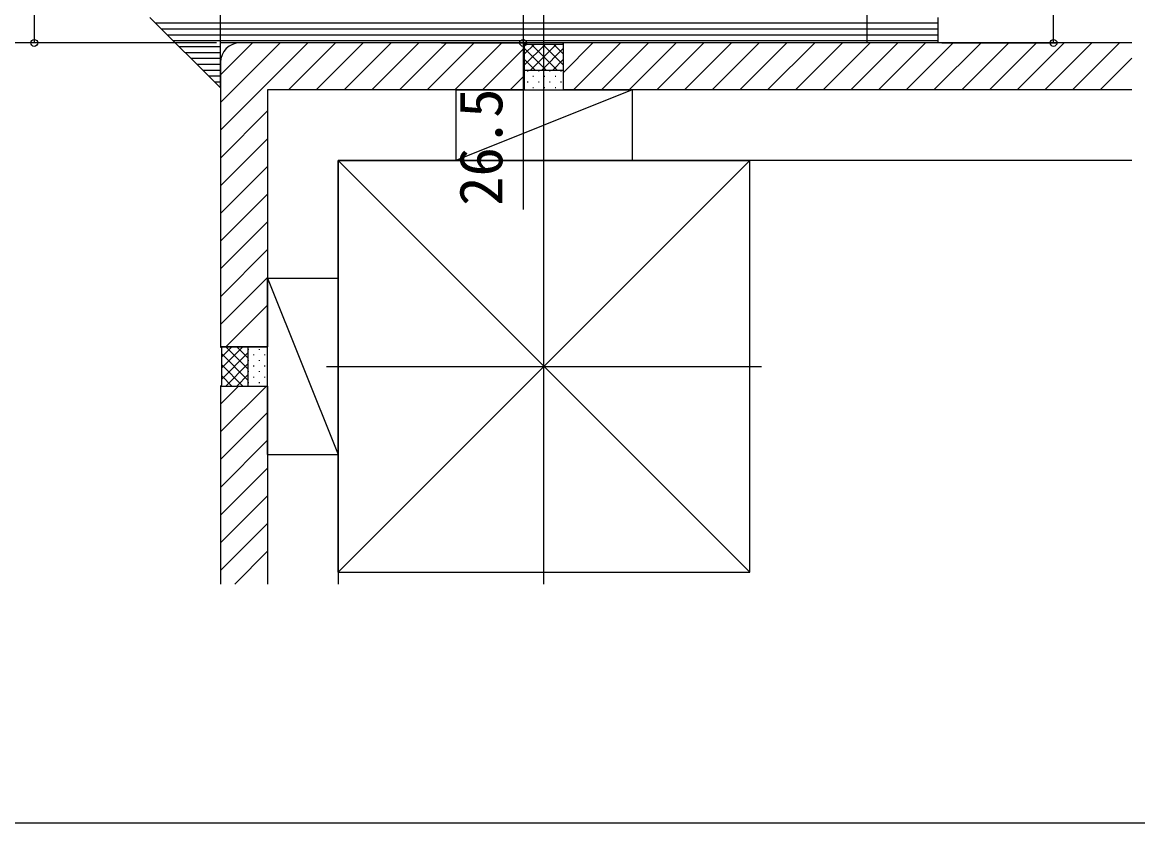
# Model space of a CAD drawing. Units: millimetres, scale not verified. Extents: x -875 to 875, y -1300 to 1294.
# Drawn here: x -286.1 to -1.5, y -1300 to -1095.9 of the extents above; entities that cross this region are included whole.
import ezdxf
from ezdxf.enums import TextEntityAlignment as Align

# ---------------------------------------------------------------- set-up
doc = ezdxf.new("R2010")
doc.units = ezdxf.units.MM
doc.header["$LTSCALE"] = 8
for name, color, linetype in [('0-4_YKK_13', 4, 'Continuous'), ('0-5_YKK_D', 6, 'Continuous'), ('0-6_YKK_ZWAK', 7, 'Continuous'), ('0-7_YSS_K', 3, 'Continuous'), ('0-8_YSS_KE', 3, 'Continuous')]:
    doc.layers.add(name, color=color, linetype=linetype)
doc.styles.add('ＭＳ ゴシック', font='')
doc.styles.get('ＭＳ ゴシック').set_extended_font_data('MS Gothic')

msp = doc.modelspace()

# ---------------------------------------------------------------- linework, layer by layer
at = {"layer": '0-4_YKK_13'}
for p, q in [((-235.5, -1112.65), (-253.5, -1094.65)), ((-52.5, -1096.15), (-252, -1096.15)), ((-52.5, -1097.65), (-250.5, -1097.65)), ((-52.5, -1099.15), (-249, -1099.15)), ((-52.5, -1100.65), (-247.5, -1100.65)), ((-235.5, -1102.15), (-246, -1102.15)), ((-235.5, -1103.65), (-244.5, -1103.65)), ((-235.5, -1112.65), (-235.5, -1101.15)), ((-235.5, -1105.15), (-243, -1105.15)), ((-235.5, -1106.65), (-241.5, -1106.65)), ((-235.5, -1108.15), (-240, -1108.15)), ((-235.5, -1109.65), (-238.5, -1109.65)), ((-235.5, -1111.15), (-237, -1111.15))]:
    msp.add_line(p, q, dxfattribs=at)
msp.add_lwpolyline([(-52.5, -1094.65), (-52.5, -1101.15), (-235.5, -1101.15)], dxfattribs=at)
at = {"layer": '0-5_YKK_D'}
for p, q in [((-283, -1073.15), (-283, -1101.15)), ((-236.5, -1101.15), (-374, -1101.15)), ((-236.5, -1101.15), (-344, -1101.15)), ((-236.5, -1101.15), (-314, -1101.15)), ((-236.5, -1101.15), (-284, -1101.15)), ((-179.111, -1101.15), (-157.3, -1101.15)), ((-51.5, -1101.15), (-22, -1101.15))]:
    msp.add_line(p, q, dxfattribs=at)
for points in [[(-23, -1101.15), (-23, -1091.15), (-23, -1064.9)], [(-158.3, -1074.65), (-158.3, -1101.15), (-158.3, -1143.593)]]:
    msp.add_lwpolyline(points, dxfattribs=at)
for centre in [(-283, -1101.15), (-158.3, -1101.15), (-23, -1101.15)]:
    msp.add_circle(centre, 0.875, dxfattribs=at)
at = {"layer": '0-6_YKK_ZWAK'}
msp.add_lwpolyline([(-875, -1300), (875, -1300), (875, 1250)], dxfattribs=at)
at = {"layer": '0-7_YSS_K'}
for p, q in [((-235.5, -1106.15), (-235.5, -268.65)), ((-153, -1239.15), (-153, -351.15)), ((-70.5, -1101.15), (-70.5, -433.65)), ((-235.5, -1123.44), (-213.211, -1101.15)), ((-235.5, -1116.369), (-220.282, -1101.15)), ((-235.5, -1109.298), (-227.353, -1101.15)), ((-158, -1101.15), (-230.5, -1101.15)), ((-218.14, -1113.15), (-206.14, -1101.15)), ((-211.069, -1113.15), (-199.069, -1101.15)), ((-203.997, -1113.15), (-191.997, -1101.15)), ((-196.926, -1113.15), (-184.926, -1101.15)), ((-189.855, -1113.15), (-177.855, -1101.15)), ((-182.784, -1113.15), (-170.784, -1101.15)), ((-175.713, -1113.15), (-163.713, -1101.15)), ((-168.642, -1113.15), (-158, -1102.508)), ((-158, -1101.15), (-157.7, -1101.45)), ((-158, -1101.15), (-158, -1113.15)), ((-158, -1106.837), (-152.614, -1101.45)), ((-158, -1104.008), (-155.442, -1101.45)), ((-158, -1102.493), (-152.343, -1108.15)), ((-157.7, -1101.45), (-148.3, -1101.45)), ((-156.485, -1108.15), (-149.785, -1101.45)), ((-156.215, -1101.45), (-149.515, -1108.15)), ((-153.657, -1108.15), (-148, -1102.493)), ((-153.386, -1101.45), (-148, -1106.837)), ((-150.558, -1101.45), (-148, -1104.008)), ((-148, -1101.15), (-148.3, -1101.45)), ((-148, -1108.658), (-140.493, -1101.15)), ((-3, -1101.15), (-148, -1101.15)), ((-148, -1113.15), (-148, -1101.15)), ((-145.422, -1113.15), (-133.422, -1101.15)), ((-138.351, -1113.15), (-126.351, -1101.15)), ((-131.279, -1113.15), (-119.279, -1101.15)), ((-124.208, -1113.15), (-112.208, -1101.15)), ((-117.137, -1113.15), (-105.137, -1101.15)), ((-110.066, -1113.15), (-98.066, -1101.15)), ((-102.995, -1113.15), (-90.995, -1101.15)), ((-95.924, -1113.15), (-83.924, -1101.15)), ((-88.853, -1113.15), (-76.853, -1101.15)), ((-81.782, -1113.15), (-69.782, -1101.15)), ((-74.711, -1113.15), (-62.711, -1101.15)), ((-67.64, -1113.15), (-55.64, -1101.15)), ((-60.569, -1113.15), (-48.569, -1101.15)), ((-53.498, -1113.15), (-41.498, -1101.15)), ((-46.427, -1113.15), (-34.427, -1101.15)), ((-39.356, -1113.15), (-27.356, -1101.15)), ((-32.285, -1113.15), (-20.285, -1101.15)), ((-25.213, -1113.15), (-13.213, -1101.15)), ((-18.142, -1113.15), (-6.142, -1101.15)), ((-235.5, -1106.15), (-235.5, -1178.65)), ((-158, -1105.322), (-155.172, -1108.15)), ((-150.828, -1108.15), (-148, -1105.322)), ((-11.071, -1113.15), (-3, -1105.079)), ((-161.571, -1113.15), (-158, -1109.579)), ((-148, -1108.15), (-158, -1108.15)), ((-157.243, -1108.251), (-157.043, -1108.251)), ((-155.828, -1109.665), (-155.628, -1109.665)), ((-154.414, -1108.251), (-154.214, -1108.251)), ((-153, -1109.665), (-152.8, -1109.665)), ((-151.586, -1108.251), (-151.386, -1108.251)), ((-150.172, -1109.665), (-149.972, -1109.665)), ((-148.757, -1108.251), (-148.557, -1108.251)), ((-157.243, -1111.079), (-157.043, -1111.079)), ((-155.828, -1112.493), (-155.628, -1112.493)), ((-154.414, -1111.079), (-154.214, -1111.079)), ((-153, -1112.493), (-152.8, -1112.493)), ((-151.586, -1111.079), (-151.386, -1111.079)), ((-150.172, -1112.493), (-149.972, -1112.493)), ((-148.757, -1111.079), (-148.557, -1111.079)), ((-223.5, -1113.15), (-223.5, -1178.65)), ((-158, -1113.15), (-223.5, -1113.15)), ((-175.5, -1113.15), (-175.5, -1131.15)), ((-130.5, -1113.15), (-175.5, -1131.15)), ((-3, -1113.15), (-148, -1113.15)), ((-235.5, -1130.511), (-223.5, -1118.511)), ((-235.5, -1137.582), (-223.5, -1125.582)), ((-205.5, -1131.15), (-100.5, -1131.15)), ((-205.5, -1236.15), (-205.5, -1131.15)), ((-205.5, -1131.15), (-100.5, -1236.15)), ((-100.5, -1131.15), (-205.5, -1236.15)), ((-175.5, -1131.15), (-130.5, -1131.15)), ((-235.5, -1144.653), (-223.5, -1132.653)), ((-235.5, -1151.724), (-223.5, -1139.724)), ((-235.5, -1158.795), (-223.5, -1146.795)), ((-235.5, -1165.866), (-223.5, -1153.866)), ((-235.5, -1172.937), (-223.5, -1160.937)), ((-223.5, -1161.15), (-205.5, -1206.15)), ((-205.5, -1206.15), (-205.5, -1161.15)), ((-234.142, -1178.65), (-223.5, -1168.008)), ((-235.5, -1178.65), (-223.5, -1178.65)), ((-235.5, -1178.65), (-235.2, -1178.95)), ((-235.2, -1184.037), (-229.814, -1178.65)), ((-235.2, -1181.208), (-232.642, -1178.65)), ((-235.2, -1188.35), (-235.2, -1178.95)), ((-235.2, -1186.865), (-228.5, -1180.165)), ((-228.5, -1187.136), (-235.2, -1180.436)), ((-228.5, -1184.307), (-234.157, -1178.65)), ((-228.5, -1181.479), (-231.328, -1178.65)), ((-228.5, -1178.65), (-228.5, -1188.65)), ((-228.399, -1179.408), (-228.399, -1179.208)), ((-226.985, -1180.822), (-226.985, -1180.622)), ((-225.571, -1179.408), (-225.571, -1179.208)), ((-224.157, -1180.822), (-224.157, -1180.622)), ((-229.814, -1188.65), (-235.2, -1183.264)), ((-234.157, -1188.65), (-228.5, -1182.993)), ((-228.399, -1182.236), (-228.399, -1182.036)), ((-226.985, -1183.65), (-226.985, -1183.45)), ((-225.571, -1182.236), (-225.571, -1182.036)), ((-224.157, -1183.65), (-224.157, -1183.45)), ((-232.642, -1188.65), (-235.2, -1186.092)), ((-231.328, -1188.65), (-228.5, -1185.822)), ((-228.399, -1185.065), (-228.399, -1184.865)), ((-226.985, -1186.479), (-226.985, -1186.279)), ((-225.571, -1185.065), (-225.571, -1184.865)), ((-224.157, -1186.479), (-224.157, -1186.279)), ((-208.5, -1183.65), (-97.5, -1183.65)), ((-235.5, -1188.65), (-235.2, -1188.35)), ((-235.5, -1188.65), (-223.5, -1188.65)), ((-235.5, -1188.65), (-235.5, -1239.15)), ((-235.5, -1200.344), (-223.806, -1188.65)), ((-235.5, -1193.273), (-230.877, -1188.65)), ((-228.399, -1187.893), (-228.399, -1187.693)), ((-225.571, -1187.893), (-225.571, -1187.693)), ((-223.5, -1188.65), (-223.5, -1239.15)), ((-235.5, -1207.415), (-223.5, -1195.415)), ((-235.5, -1214.486), (-223.5, -1202.486)), ((-223.5, -1206.15), (-205.5, -1206.15)), ((-235.5, -1221.557), (-223.5, -1209.557)), ((-235.5, -1228.628), (-223.5, -1216.628)), ((-235.5, -1235.699), (-223.5, -1223.699)), ((-231.88, -1239.15), (-223.5, -1230.77))]:
    msp.add_line(p, q, dxfattribs=at)
for points in [[(-158, -1101.15), (-158, -1113.15), (-148, -1113.15), (-148, -1101.15)], [(-175.5, -1113.15), (-130.5, -1113.15), (-130.5, -1131.15)], [(-205.5, -1236.15), (-100.5, -1236.15), (-100.5, -1131.15)], [(-223.5, -1206.15), (-223.5, -1161.15), (-205.5, -1161.15)], [(-235.5, -1188.65), (-223.5, -1188.65), (-223.5, -1178.65), (-235.5, -1178.65)]]:
    msp.add_lwpolyline(points, dxfattribs=at)
msp.add_arc((-230.5, -1106.15), 5, 90, 180, dxfattribs=at)
at = {"layer": '0-8_YSS_KE'}
msp.add_lwpolyline([(-3, -1131.15), (-205.5, -1131.15), (-205.5, -1239.15)], dxfattribs=at)

# ---------------------------------------------------------------- texts
at = {"layer": '0-5_YKK_D', "style": 'ＭＳ ゴシック'}
msp.add_text('26.5', height=11, rotation=90, dxfattribs=at).set_placement((-160.3, -1142.701), align=Align.BOTTOM_LEFT)

doc.saveas('drawing.dxf')
